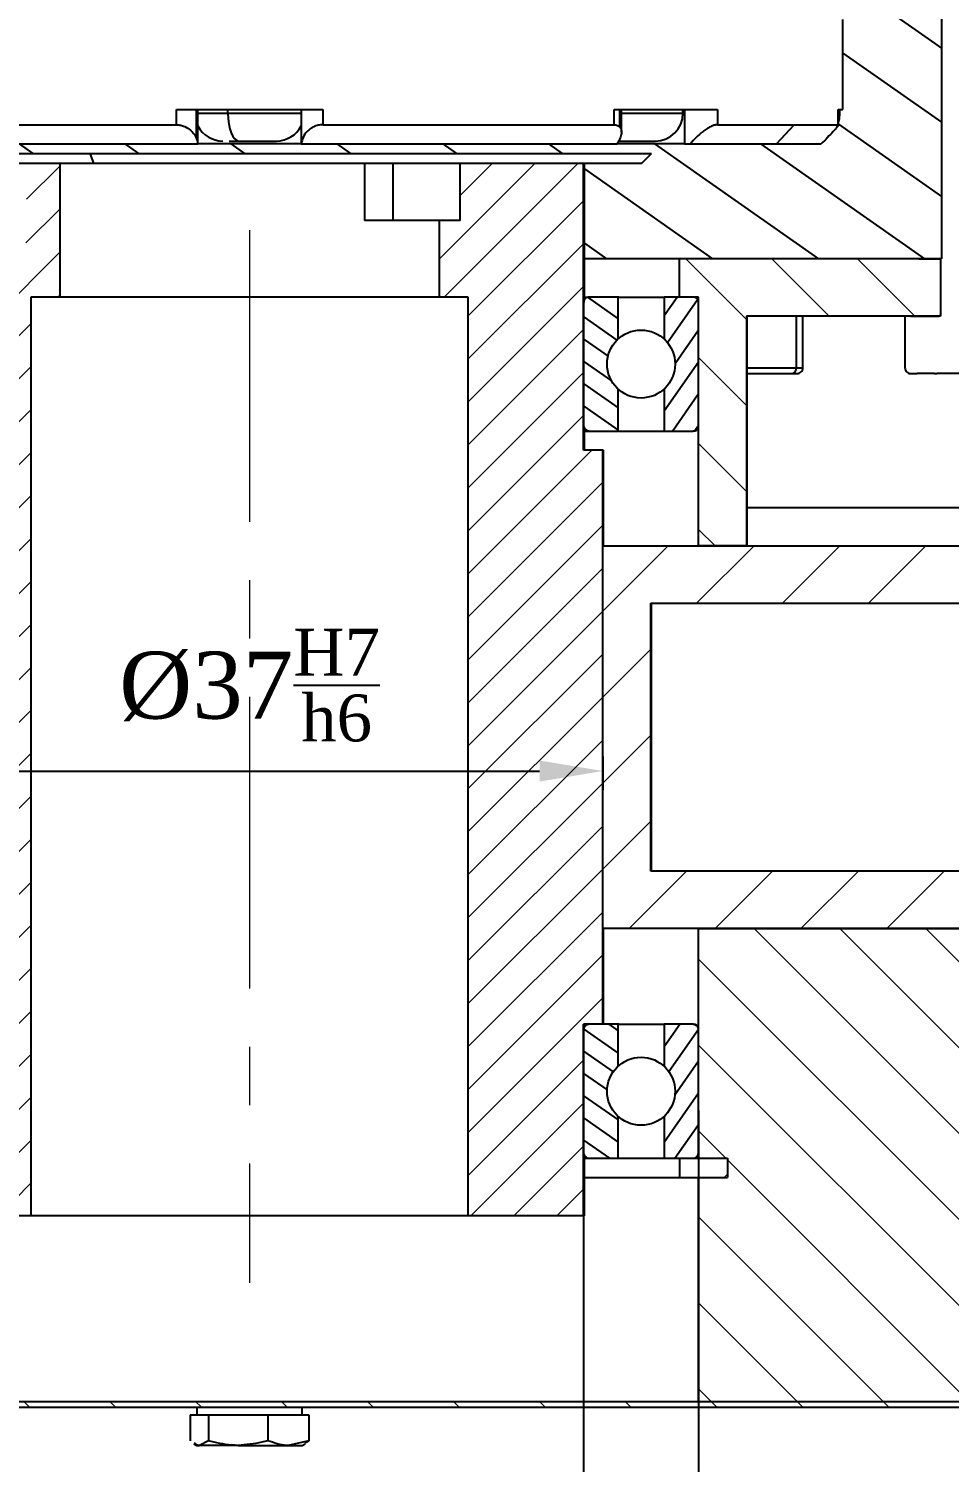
# Model space of a CAD drawing. Header units: millimetres. Extents: x 2 to 1187, y 2 to 839.
# Drawn here: x 618.3 to 666.4, y 359 to 433.9 of the extents above; entities that cross this region are included whole.
import ezdxf

# ---------------------------------------------------------------- set-up
doc = ezdxf.new("R2010")
doc.units = ezdxf.units.MM
doc.header["$PDSIZE"] = -1
doc.linetypes.add('CENTERX2', pattern=[20.319999999999997, 12.7, -2.54, 2.54, -2.54])
doc.dimstyles.new('ISO-25', dxfattribs={"dimtxt": 2.5, "dimasz": 2.5, "dimexe": 1.25, "dimexo": 0.625, "dimtad": 1, "dimtxsty": 'Standard', "dimcen": 2.5, "dimadec": 0, "dimazin": 0, "dimtfac": 1, "dimtmove": 0, "dimatfit": 3, "dimfxl": 1, "dimarcsym": 0})
pattern_1 = [(145, (0, 0), (-0.5463315556243713, -0.7802423221852646), [])]

# ---------------------------------------------------------------- blocks, each defined once
blk = doc.blocks.new('SW_HATCH_3')
at = {"color": 0, "linetype": 'Continuous', "lineweight": 18}
for p, q in [((-67.98018515110016, 6.10693171620369), (-66.24782085418701, 7.839296013116837)), ((-46.40266299247742, 2.988740801811218), (-41.39140248298645, 7.999997586011887)), ((-46.14634811878204, 0.9999983012676239), (-39.14634883403778, 7.999997586011887)), ((-45.32469809055328, 6.311774253845215), (-43.63647103309631, 7.999997586011887)), ((-44.89250481128693, 0.00877678394317627), (-38.86936604976654, 6.031911820173264)), ((-68.01259517669678, 3.829460591077805), (-66.24782085418701, 5.59423491358757)), ((-44.89250481128693, -2.236288040876389), (-38.86936604976654, 3.786846995353699)), ((-73.78111779689789, -4.18413057923317), (-66.24782085418701, 3.349170088768005)), ((-30.35491704940796, -0.1746974885463715), (-33.5296243429184, 3.000002354383469)), ((-26.0394960641861, 0), (-29.03948724269867, 3.000002354383469)), ((-21.54935896396637, 0), (-24.54936504364014, 3.000002354383469)), ((-44.89250481128693, -4.481352865695953), (-38.86936604976654, 1.541782170534134)), ((-66.35192036628723, 0.9999983012676239), (-66.24782085418701, 1.104105263948441)), ((-73.78111779689789, -6.429191678762436), (-67.7579790353775, -0.4060566425323486)), ((-44.89250481128693, -6.726417690515518), (-38.86936604976654, -0.7032826542854309)), ((-30.35491704940796, -4.664827138185501), (-32.85808861255646, -2.161663025617599)), ((-74.78350400924683, -9.676646441221237), (-67.7579790353775, -2.651121467351913)), ((-44.89250481128693, -8.971482515335083), (-38.86936604976654, -2.948343753814697)), ((-74.78350400924683, -11.9217112660408), (-67.7579790353775, -4.896186292171478)), ((-44.89250481128693, -11.21654361486435), (-38.86936604976654, -5.193408578634262)), ((-30.35491704940796, -9.154953062534332), (-32.85808861255646, -6.651792675256729)), ((-74.78350400924683, -14.16677609086037), (-67.7579790353775, -7.141251116991043)), ((-44.89250481128693, -13.46160843968391), (-38.43089938163757, -7.000003010034561)), ((-44.89250481128693, -15.70667326450348), (-37.8669798374176, -8.681148290634155)), ((-74.78350400924683, -16.41184091567993), (-67.7579790353775, -9.38631221652031)), ((-44.89250481128693, -17.95173808932304), (-37.8669798374176, -10.92620939016342)), ((-32.00000524520874, -11.99999824166298), (-32.85808861255646, -11.14191859960556)), ((-74.78350400924683, -18.6569020152092), (-67.7579790353775, -11.63137704133987)), ((-37.8669798374176, -15.41633903980255), (-34.45063531398773, -11.99999824166298)), ((-32.96050429344177, -15.00000059604645), (-29.9605131149292, -11.99999824166298)), ((-28.47038209438324, -15.00000059604645), (-25.47037601470947, -11.99999824166298)), ((-23.98025989532471, -15.00000059604645), (-20.98025381565094, -11.99999824166298)), ((-44.89250481128693, -20.19680291414261), (-37.8669798374176, -13.17127421498299)), ((-74.78350400924683, -20.90196870267391), (-67.7579790353775, -13.87644186615944)), ((-44.89250481128693, -22.44186587631702), (-37.8669798374176, -15.41633903980255)), ((-74.78350400924683, -23.14703166484833), (-67.7579790353775, -16.121506690979)), ((-44.89250481128693, -24.68692883849144), (-37.8669798374176, -17.66140386462212)), ((-37.8669798374176, -19.90646868944168), (-35.36200523376465, -17.40149036049843)), ((-74.78350400924683, -25.39209648966789), (-67.7579790353775, -18.36656779050827)), ((-44.89250481128693, -26.931993663311), (-37.8669798374176, -19.90646868944168)), ((-74.78350400924683, -27.63715945184231), (-67.7579790353775, -20.61163261532784)), ((-44.89250481128693, -29.17705662548542), (-37.8669798374176, -22.1515316516161)), ((-37.8669798374176, -24.39659461379051), (-35.36200523376465, -21.89161628484726)), ((-74.78350400924683, -29.88222427666187), (-67.7579790353775, -22.8566974401474)), ((-44.89250481128693, -31.42212145030499), (-37.8669798374176, -24.39659461379051)), ((-74.78350400924683, -32.12728723883629), (-67.7579790353775, -25.10176226496696)), ((-44.89250481128693, -33.6671844124794), (-37.8669798374176, -26.64165943861008)), ((-37.8669798374176, -28.88672240078449), (-35.36200523376465, -26.38174407184124)), ((-74.78350400924683, -34.37235206365585), (-67.7579790353775, -27.34682522714138)), ((-44.89250481128693, -35.91224923729897), (-37.8669798374176, -28.88672240078449)), ((-36.49012744426727, -31.99999965727329), (-33.49012136459351, -28.99999916553497)), ((-31.99999034404755, -31.99999965727329), (-28.99999916553497, -28.99999916553497)), ((-27.50986814498901, -31.99999965727329), (-24.50986206531525, -28.99999916553497)), ((-23.01974594593048, -31.99999965727329), (-20.01973986625671, -28.99999916553497)), ((-74.78350400924683, -36.61741595715284), (-67.7579790353775, -29.59189005196095)), ((-44.89250481128693, -38.15731313079596), (-37.8669798374176, -31.13178722560406)), ((-73.78111779689789, -37.86008898168802), (-67.7579790353775, -31.83695301413536)), ((-16.34453237056732, -45.61598924919963), (-29.9605131149292, -31.99999965727329)), ((-16.34453237056732, -41.12586099654436), (-25.47039091587067, -31.99999965727329)), ((-16.34453237056732, -36.63573320955038), (-20.98025381565094, -31.99999965727329)), ((-44.89250481128693, -40.40237702429295), (-37.8669798374176, -33.37685018777847)), ((-12.1663510799408, -54.28429669700563), (-32.85808861255646, -33.59256125986576)), ((-73.78111779689789, -40.10515287518501), (-67.7579790353775, -34.08201783895493)), ((-44.89250481128693, -42.64744091778994), (-37.8669798374176, -35.62191501259804)), ((-73.78111779689789, -42.350216768682), (-67.7579790353775, -36.32708080112934)), ((-14.24077153205872, -56.69999914243817), (-32.85808861255646, -38.08268904685974)), ((-73.78111779689789, -44.59528112784028), (-67.7579790353775, -38.57214562594891)), ((-44.89250481128693, -44.89250527694821), (-38.86936604976654, -38.86936977505684)), ((-73.78111779689789, -46.84034502133727), (-67.7579790353775, -40.8172095194459)), ((-44.75493729114532, -47.00000258162618), (-38.86936604976654, -41.11443366855383)), ((-31.43090009689331, -43.99999883025885), (-32.85808861255646, -42.57281683385372)), ((-71.69570028781891, -47.00000304728746), (-67.7579790353775, -43.06227341294289)), ((-42.50986874103546, -47.00000258162618), (-38.86936604976654, -43.35949756205082)), ((-18.73089373111725, -56.69999914243817), (-31.35611116886139, -44.07479055225849)), ((-31.52962028980255, -44.99999899417162), (-31.35611116886139, -44.8264954611659)), ((-69.45064663887024, -47.00000304728746), (-67.7579790353775, -45.30733777210116)), ((-40.26481509208679, -47.00000258162618), (-38.86936604976654, -45.6045619212091)), ((-23.22103083133698, -56.69999914243817), (-32.85808861255646, -47.06294508650899)), ((-27.71115303039551, -56.69999914243817), (-32.85808861255646, -51.55307322274894)), ((-32.20129013061523, -56.69999914243817), (-32.85808861255646, -56.04320112615824)), ((-67.82230734825134, -56.99999956414104), (-68.12231242656708, -56.69999914243817)), ((-63.33218514919281, -56.99999909847975), (-63.63217532634735, -56.69999914243817)), ((-58.84204804897308, -56.99999909847975), (-59.14205312728882, -56.69999914243817)), ((-54.35192584991455, -56.99999909847975), (-54.65193092823029, -56.69999914243817)), ((-49.86180365085602, -56.99999909847975), (-50.16179382801056, -56.69999914243817)), ((-45.37166655063629, -56.99999909847975), (-45.67167162895203, -56.69999914243817)), ((-40.88154435157776, -56.99999909847975), (-41.1815345287323, -56.69999914243817)), ((-36.39140725135803, -56.99999909847975), (-36.69141232967377, -56.69999914243817)), ((-31.9012850522995, -56.99999909847975), (-32.20129013061523, -56.69999914243817)), ((-27.41116285324097, -56.99999909847975), (-27.71115303039551, -56.69999914243817)), ((-22.92102575302124, -56.99999909847975), (-23.22103083133698, -56.69999914243817))]:
    blk.add_line(p, q, dxfattribs=at)
blk = doc.blocks.new('*D54')
at = {"color": 0, "lineweight": -2, "transparency": 16777216}
for p, q in [((606.3454627376154, 377.4032075417724), (606.3454627376154, 333.0850200147763)), ((653.279769359167, 377.4032075417724), (653.279769359167, 333.0850200147763)), ((609.6474627376155, 334.0850200147763), (649.9777693591669, 334.0850200147763))]:
    blk.add_line(p, q, dxfattribs=at)
at = {"color": 0, "transparency": 16777216}
for points in [[(609.6474627376155, 334.6353533481097), (609.6474627376155, 333.534686681443), (606.3454627376154, 334.0850200147763)], [(649.9777693591669, 334.6353533481097), (649.9777693591669, 333.534686681443), (653.279769359167, 334.0850200147763)]]:
    blk.add_solid(points, dxfattribs=at)
at = {"layer": 'Defpoints', "color": 0, "transparency": 16777216}
for p in [(606.3454627376154, 378.4032075417724), (653.279769359167, 378.4032075417724), (653.279769359167, 334.0850200147763)]:
    blk.add_point(p, dxfattribs=at)
at = {"color": 0, "transparency": 16777216, "insert": (629.7838288154921, 337.4347229707965), "char_height": 3.5, "attachment_point": 5}
blk.add_mtext('{\\fTimes New Roman|b0|i0|c0|p18;%%C47H7}', dxfattribs=at)
blk = doc.blocks.new('*D55')
at = {"color": 0, "lineweight": -2, "transparency": 16777216}
for p, q in [((612.3567401748255, 377.4032075417724), (612.3567401748255, 343.2323396893773)), ((647.2684919219569, 377.4032075417724), (647.2684919219569, 343.2323396893773)), ((615.6587401748255, 344.2323396893773), (643.9664919219568, 344.2323396893773))]:
    blk.add_line(p, q, dxfattribs=at)
at = {"color": 0, "transparency": 16777216}
for points in [[(615.6587401748255, 344.7826730227107), (615.6587401748255, 343.682006356044), (612.3567401748255, 344.2323396893773)], [(643.9664919219568, 344.7826730227107), (643.9664919219568, 343.682006356044), (647.2684919219569, 344.2323396893773)]]:
    blk.add_solid(points, dxfattribs=at)
at = {"layer": 'Defpoints', "color": 0, "transparency": 16777216}
for p in [(612.3567401748255, 378.4032075417724), (647.2684919219569, 378.4032075417724), (647.2684919219569, 344.2323396893773)]:
    blk.add_point(p, dxfattribs=at)
at = {"color": 0, "transparency": 16777216, "insert": (629.8126160483912, 347.6098003959382), "char_height": 3.5, "attachment_point": 5}
blk.add_mtext('{\\fTimes New Roman|b0|i0|c0|p18;%%C35k6}', dxfattribs=at)
blk = doc.blocks.new('*D56')
at = {"color": 0, "lineweight": -2, "transparency": 16777216}
for p, q in [((611.3543539624766, 395.9032068488684), (611.3543539624766, 394.1365523870791)), ((648.2708781343058, 395.903207780191), (648.2708781343058, 394.1365523870791)), ((614.6563539624766, 395.1365523870791), (644.9688781343058, 395.1365523870791))]:
    blk.add_line(p, q, dxfattribs=at)
at = {"color": 0, "transparency": 16777216}
for points in [[(614.6563539624766, 395.6868857204124), (614.6563539624766, 394.5862190537457), (611.3543539624766, 395.1365523870791)], [(644.9688781343058, 395.6868857204124), (644.9688781343058, 394.5862190537457), (648.2708781343058, 395.1365523870791)]]:
    blk.add_solid(points, dxfattribs=at)
at = {"layer": 'Defpoints', "color": 0, "transparency": 16777216}
for p in [(611.3543539624766, 396.9032068488684), (648.2708781343058, 396.903207780191), (648.2708781343058, 395.1365523870791)]:
    blk.add_point(p, dxfattribs=at)
at = {"color": 0, "transparency": 16777216, "insert": (629.8126160483912, 399.6276456338948), "char_height": 3.5, "attachment_point": 5}
blk.add_mtext('\\A1;{\\fTimes New Roman|b0|i0|c0|p18;%%C37\\H0.7x;\\SH7/h6;}', dxfattribs=at)
blk = doc.blocks.new('*U62')
at = {"color": 0, "linetype": 'CENTERX2', "lineweight": 18, "ltscale": 1.2, "transparency": 16777216}
blk.add_line((0, 27.50000055786222), (0, -27.50000055786222), dxfattribs=at)

msp = doc.modelspace()

# ---------------------------------------------------------------- hatches: boundary and pattern name
h = msp.add_hatch()
h.set_pattern_fill('ANSI31', color=256, angle=100)
h.set_pattern_definition([(145, (0, 0), (-1.821105185414571, -2.600807740617549), [])])
edge = h.paths.add_edge_path()
edge.add_spline(control_points=[(599.9346702676371, 427.9032063422289), (599.7805139956631, 428.0602532270518), (599.5554031759822, 428.2895851414663), (599.2849345490113, 428.5785644787404), (599.1714793480113, 428.7126330465743), (599.1234659534052, 428.769369864234)], knot_values=[0, 0, 0, 0, 0.5561818946766323, 0.8121794890282514, 1, 1, 1, 1], degree=3, periodic=0)
edge.add_spline(control_points=[(599.1234659534052, 428.769369864234), (599.0925367228492, 428.7990741407466), (599.0522577534515, 428.8377578591293), (599.049605583576, 428.8908779013204), (599.0489899497584, 428.9032083687869)], knot_values=[0, 0, 0, 0, 0.7678754203147536, 1, 1, 1, 1], degree=3, periodic=0)
edge.add_line((599.0489899497584, 428.9032083687869), (599.0489899497584, 429.7032107350913))
edge.add_line((599.0489899497584, 429.7032107350913), (598.812620280321, 429.7032107350913))
edge.add_line((598.812620280321, 429.7032107350913), (598.812620280321, 434.4032083389845))
edge.add_line((598.812620280321, 434.4032083389845), (599.1126179080561, 434.4032083389845))
edge.add_line((599.1126179080561, 434.4032083389845), (598.812620280321, 434.7032059667197))
edge.add_line((598.812620280321, 434.7032059667197), (598.812620280321, 448.6032102940169))
edge.add_line((598.812620280321, 448.6032102940169), (599.1126179080561, 448.903207921752))
edge.add_line((599.1126179080561, 448.903207921752), (597.0315440874651, 448.903207921752))
edge.add_line((597.0315440874651, 448.903207921752), (594.6370764952258, 448.903207921752))
edge.add_line((594.6370764952258, 448.903207921752), (593.451987145479, 448.903207921752))
edge.add_line((593.451987145479, 448.903207921752), (590.4461249094561, 448.903207921752))
edge.add_line((590.4461249094561, 448.903207921752), (589.8319064956263, 448.903207921752))
edge.add_line((589.8319064956263, 448.903207921752), (589.8319064956263, 421.9032073776131))
edge.add_line((589.8319064956263, 421.9032073776131), (612.3126178365305, 421.9032090840426))
edge.add_line((612.3126178365305, 421.9032090840426), (612.3126178365305, 426.9032080409613))
edge.add_line((612.3126178365305, 426.9032080409613), (609.3126192074374, 426.9032080409613))
edge.add_line((609.3126192074374, 426.9032080409613), (608.8126181941584, 427.4032090542403))
edge.add_line((608.8126181941584, 427.4032090542403), (621.4798271041468, 427.4032090542403))
edge.add_line((621.4798271041468, 427.4032090542403), (650.812613902624, 427.4032090542403))
edge.add_line((650.812613902624, 427.4032090542403), (650.3126203399256, 426.9032080409613))
edge.add_line((650.3126203399256, 426.9032080409613), (647.3126142602518, 426.9032080409613))
edge.add_line((647.3126142602518, 426.9032080409613), (647.3126142602518, 421.9032090840426))
edge.add_line((647.3126142602518, 421.9032090840426), (652.278307018812, 421.9032090840426))
edge.add_line((652.278307018812, 421.9032090840426), (665.9715055804804, 421.9032090840426))
edge.add_line((665.9715055804804, 421.9032090840426), (665.9715055804805, 448.903207921752))
edge.add_line((665.9715055804805, 448.903207921752), (664.988148150976, 448.903207921752))
edge.add_line((664.988148150976, 448.903207921752), (660.5126141887263, 448.903207921752))
edge.add_line((660.5126141887263, 448.903207921752), (660.812619267042, 448.6032102940169))
edge.add_line((660.812619267042, 448.6032102940169), (660.812619267042, 434.7032059667197))
edge.add_line((660.812619267042, 434.7032059667197), (660.5126141887263, 434.4032083389845))
edge.add_line((660.5126141887263, 434.4032083389845), (660.812619267042, 434.4032083389845))
edge.add_line((660.812619267042, 434.4032083389845), (660.812619267042, 429.7032107350913))
edge.add_line((660.812619267042, 429.7032107350913), (660.6626241784647, 429.7032107350913))
edge.add_line((660.6626241784647, 429.7032107350913), (660.6626241784647, 429.5032073495475))
edge.add_line((660.6626241784647, 429.5032073495475), (660.6347590070322, 429.2203274307337))
edge.add_line((660.6347590070322, 429.2203274307337), (660.5838715415553, 429.0318538186636))
edge.add_line((660.5838715415553, 429.0318538186636), (660.5838715415553, 428.9032083687869))
edge.add_line((660.5838715415553, 428.9032083687869), (660.576242147024, 428.9032083687869))
edge.add_spline(control_points=[(660.576242147024, 428.9032083687869), (660.5774843248126, 428.8944151496365), (660.583211192786, 428.8538753769915), (660.5096741508561, 428.7894901728968), (660.4320916711804, 428.6795621285757), (660.2578263625288, 428.4931841247958), (660.012100857951, 428.2280847014786), (659.8010519681135, 428.0148439720202), (659.6905618291453, 427.9032063422289)], knot_values=[0, 0, 0, 0, 0.01929659943733423, 0.08896397788285093, 0.189495352092934, 0.3317769779081303, 0.6501661078172543, 0.9999999999999999, 0.9999999999999999, 0.9999999999999999, 0.9999999999999999], degree=3, periodic=0)
edge.add_line((659.6905618291453, 427.9032063422289), (657.3497682195261, 427.9032063422289))
edge.add_line((657.3497682195261, 427.9032063422289), (652.8510927539423, 427.9032063422289))
edge.add_line((652.8510927539423, 427.9032063422289), (652.535515962179, 427.9032063422289))
edge.add_line((652.535515962179, 427.9032063422289), (650.8416860681132, 427.9032063422289))
edge.add_line((650.8416860681132, 427.9032063422289), (649.0160554032877, 427.9032063422289))
edge.add_line((649.0160554032877, 427.9032063422289), (632.515984712179, 427.9032063422289))
edge.add_line((632.515984712179, 427.9032063422289), (631.0426920037821, 427.9032063422289))
edge.add_line((631.0426920037821, 427.9032063422289), (627.1149545293406, 427.9032063422289))
edge.add_line((627.1149545293406, 427.9032063422289), (627.1092473846033, 427.9032063422289))
edge.add_line((627.1092473846033, 427.9032063422289), (610.597285566862, 427.9032063422289))
edge.add_line((610.597285566862, 427.9032063422289), (607.089723585184, 427.9032063422289))
edge.add_line((607.089723585184, 427.9032063422289), (606.7741467934206, 427.9032063422289))
edge.add_line((606.7741467934206, 427.9032063422289), (599.9346702676371, 427.9032063422289))
h = msp.add_hatch()
h.set_pattern_fill('ANSI31', color=256, scale=0.3, angle=10)
h.set_pattern_definition([(55, (0, 0), (-0.7802423221852646, 0.5463315556243713), [])])
edge = h.paths.add_edge_path()
edge.add_line((608.1481903176859, 381.9032071841445), (606.6458850484446, 381.9032071841445))
edge.add_spline(control_points=[(606.6458850484446, 381.9032071841445), (606.6394756181886, 381.9030778457528), (606.5994009512366, 381.9022691634257), (606.5260842541087, 381.8844783407274), (606.4394354140491, 381.8290961777494), (606.3764829838154, 381.7480503289493), (606.3485147726259, 381.6679590617084), (606.3461968895567, 381.6187833153784), (606.3454627376154, 381.6032076937643)], knot_values=[0, 0, 0, 0, 0.04095482346407628, 0.2560681441047473, 0.4711396578994889, 0.685984150958527, 0.9005405629694362, 0.9999999999999999, 0.9999999999999999, 0.9999999999999999, 0.9999999999999999], degree=3, periodic=0)
edge.add_line((606.3454627376154, 381.6032076937643), (606.3454627376154, 375.2032073897806))
edge.add_spline(control_points=[(606.3454627376154, 375.2032073897806), (606.3478696992033, 375.1745927757459), (606.353105973585, 375.112342521661), (606.3976695300788, 375.0246491686715), (606.4702399953642, 374.9530759157245), (606.5574567596706, 374.9103088879583), (606.6185138346445, 374.9054052257861), (606.6458850484446, 374.9032069680777)], knot_values=[0, 0, 0, 0, 0.1822773285463058, 0.3965389853650459, 0.6109153867976175, 0.8255776560080422, 1, 1, 1, 1], degree=3, periodic=0)
edge.add_line((606.645885048445, 374.9032069680777), (607.3469250779704, 374.9032069680777))
edge.add_line((607.3469250779704, 374.9032069680777), (608.1481903176859, 374.9032069680777))
edge.add_line((608.1481903176859, 374.9032069680777), (608.1481903176859, 377.0952990961757))
edge.add_arc((609.3504048269347, 378.4032075417724), 1.77649774227589, 180, 227.4111333926839, ccw=False)
edge.add_arc((609.3504048269347, 378.4032075417724), 1.77649774227589, 132.5888666073161, 180, ccw=False)
edge.add_line((608.1481903176859, 379.7111159873691), (608.1481903176859, 381.9032071841445))
edge = h.paths.add_edge_path()
edge.add_spline(control_points=[(653.279769359167, 381.6032076937643), (653.2773654525337, 381.631822385844), (653.2721357889928, 381.6940732277979), (653.2275693382736, 381.7817658448419), (653.154999726268, 381.8533390854627), (653.0677805500203, 381.8961076604513), (653.0067207991887, 381.9010095939888), (652.9793470483378, 381.9032071841445)], knot_values=[0, 0, 0, 0, 0.1822726600344109, 0.3965314923090006, 0.6109050676847793, 0.825564507069906, 1, 1, 1, 1], degree=3, periodic=0)
edge.add_line((652.9793470483378, 381.9032071841445), (651.4770417790965, 381.9032071841445))
edge.add_line((651.4770417790965, 381.9032071841445), (651.4770417790965, 379.7111159873692))
edge.add_arc((650.2748309951381, 378.4032075417724), 1.776495221251451, 0, 47.41122184952502, ccw=False)
edge.add_arc((650.2748309951381, 378.4032075417724), 1.776495221251451, -47.41122184952502, 0, ccw=False)
edge.add_line((651.4770417790965, 377.0952990961755), (651.4770417790965, 374.9032078994003))
edge.add_line((651.4770417790965, 374.9032078994003), (652.9793470483378, 374.9032078994003))
edge.add_spline(control_points=[(652.9793470483378, 374.9032078994003), (652.9857564703998, 374.9033372629669), (653.0258335022354, 374.9041461514635), (653.0991521723508, 374.9219328927066), (653.1857972983923, 374.9773218051669), (653.2487493009236, 375.0583644217897), (653.2767173050471, 375.1384560556726), (653.279035202629, 375.1876317763055), (653.279769359167, 375.2032073897806)], knot_values=[0, 0, 0, 0, 0.0409547381594608, 0.256083049169987, 0.4711407594602895, 0.6859848050207105, 0.9005407701330452, 0.9999999999999999, 0.9999999999999999, 0.9999999999999999, 0.9999999999999999], degree=3, periodic=0)
edge.add_line((653.279769359167, 375.2032073897806), (653.279769359167, 381.6032076937643))
edge = h.paths.add_edge_path()
edge.add_spline(control_points=[(653.279769359167, 419.6032074031916), (653.2797661804561, 419.6042193606473), (653.2796576737086, 419.6387629904488), (653.2694468131973, 419.6946697098583), (653.230782933077, 419.7742868685149), (653.1710684028775, 419.8416027604741), (653.081361768744, 419.8914795770011), (653.0135972744413, 419.9031852160226), (652.9799579962121, 419.9032087562169)], knot_values=[0, 0, 0, 0, 0.006466183221347634, 0.2207261166566869, 0.354371872446974, 0.5690891266932484, 0.7837775973821008, 0.9986988444947839, 0.9986988444947839, 0.9986988444947839, 0.9986988450597487], degree=3, periodic=0)
edge.add_line((652.9799579962107, 419.9032087562171), (652.278307018812, 419.9032087562171))
edge.add_line((652.278307018812, 419.9032087562171), (651.4770417790965, 419.9032087562171))
edge.add_line((651.4770417790965, 419.9032087562171), (651.4770417790965, 417.7111175594421))
edge.add_arc((650.2748309951381, 416.403209113845), 1.776495221251577, 0, 47.41122184952877, ccw=False)
edge.add_arc((650.2748309951381, 416.403209113845), 1.776495221251577, -47.41122184952877, 0, ccw=False)
edge.add_line((651.4770417790965, 415.095300668248), (651.4770417790965, 412.9032057461825))
edge.add_line((651.4770417790965, 412.9032057461825), (652.9793470483378, 412.9032094714728))
edge.add_spline(control_points=[(652.9793470483378, 412.9032094714728), (652.992070315467, 412.9037032353368), (653.038471066261, 412.905503953169), (653.1166470488225, 412.9301022582273), (653.189413434639, 412.9833021713302), (653.2438414766334, 413.0533530221737), (653.2747293670499, 413.1257286938711), (653.2783418428708, 413.1812622858696), (653.279769359167, 413.2032070992079)], knot_values=[0, 0, 0, 0, 0.08122446328187742, 0.2962192054014143, 0.5111476045213104, 0.6459010265695603, 0.8600732350357791, 1, 1, 1, 1], degree=3, periodic=0)
edge.add_line((653.279769359167, 413.2032070992079), (653.279769359167, 419.6032074031916))
edge = h.paths.add_edge_path()
edge.add_arc((609.3504048269347, 416.4032072511997), 1.776499113609052, 132.5888259531465, 180, ccw=False)
edge.add_line((608.1481903176859, 417.7111175594416), (608.1481903176859, 419.9032087562171))
edge.add_line((608.1481903176859, 419.9032087562171), (606.6458850484446, 419.9032087562171))
edge.add_spline(control_points=[(606.6458850484446, 419.9032087562171), (606.6227896132852, 419.9016291837602), (606.565971566854, 419.8977432114642), (606.480872192529, 419.860518734951), (606.4052348847281, 419.791820982698), (606.354920597511, 419.702261045926), (606.3485805994288, 419.6358612565552), (606.3454627376154, 419.6032074031916)], knot_values=[0, 0, 0, 0, 0.1473434565203529, 0.3624858027607346, 0.577494780711381, 0.7922218789134958, 1, 1, 1, 1], degree=3, periodic=0)
edge.add_line((606.3454627376154, 419.6032074031916), (606.3454627376154, 413.2032070992079))
edge.add_spline(control_points=[(606.3454627376154, 413.2032070992079), (606.3458804645893, 413.1915340676144), (606.3474981772395, 413.1463284379585), (606.3709109117299, 413.0691716142603), (606.4304902264003, 412.9858494323133), (606.5145925349258, 412.9271911912818), (606.5910720386253, 412.9049963945058), (606.6352884661358, 412.9035519186041), (606.6458850484446, 412.9032057461825)], knot_values=[0, 0, 0, 0, 0.07456514794832877, 0.2887651280989932, 0.5030386939388021, 0.7175280657981958, 0.9323048633904468, 1, 1, 1, 1], degree=3, periodic=0)
edge.add_line((606.6458850484446, 412.9032057461825), (608.1481903176859, 412.9032057461825))
edge.add_line((608.1481903176859, 412.9032057461825), (608.1481903176859, 415.0952969429577))
edge.add_arc((609.3504048269347, 416.4032072511997), 1.776499113609052, 180, 227.4111740468535, ccw=False)
h = msp.add_hatch()
h.set_pattern_fill('ANSI31', color=256, scale=0.3, angle=100)
h.set_pattern_definition(pattern_1)
edge = h.paths.add_edge_path()
edge.add_line((649.0726202111796, 419.9032087562171), (647.5692420583323, 419.9032087562171))
edge.add_spline(control_points=[(647.5692420583323, 419.9032087562171), (647.5676974560419, 419.9032004823838), (647.5324228966996, 419.9030115302984), (647.4755370514586, 419.8923229153717), (647.3956061118797, 419.8528840400377), (647.3454749080402, 419.8074982207876), (647.3188563265763, 419.7701345715263), (647.3126142602518, 419.7601477317352)], knot_values=[0, 0, 0, 0, 0.009864275939298436, 0.2252735148184525, 0.3608657274931447, 0.5754894997355684, 0.6499950568273678, 0.6499950568273678, 0.6499950568273678, 0.6499950568273678], degree=3, periodic=0)
edge.add_line((647.3126142602518, 419.7601477317352), (647.3126142602518, 419.7515112099734))
edge.add_line((647.3126142602518, 419.7515112099734), (647.2755176704522, 413.1529161481282))
edge.add_spline(control_points=[(647.2684919219569, 413.2032070992079), (647.2709188647913, 413.1744792712742), (647.2755601480225, 413.1195401997111), (647.298642966935, 413.068861513718), (647.3126142602517, 413.0464806904419)], knot_values=[0, 0, 0, 0, 0.1827887170263406, 0.3495649733336503, 0.3495649733336503, 0.3495649733336503, 0.3495649733336503], degree=3, periodic=0)
edge.add_spline(control_points=[(647.3126142602517, 413.0464806904419), (647.3165554591812, 413.0401672250571), (647.3397408646467, 413.0059139415727), (647.3844805500152, 412.9616452706803), (647.4622025122675, 412.9188382190814), (647.5229429590274, 412.9041215100106), (647.5629525555042, 412.903330148153), (647.5692420583323, 412.9032057461825)], knot_values=[0.3495649733336503, 0.3495649733336503, 0.3495649733336503, 0.3495649733336503, 0.3966113267326349, 0.610729784021646, 0.7445321637365957, 0.9598404927780502, 1, 1, 1, 1], degree=3, periodic=0)
edge.add_line((647.5692420583322, 412.9032057461825), (649.0726202111796, 412.9032057461825))
edge.add_line((649.0726202111796, 412.9032057461825), (649.0726202111796, 415.0953006682482))
edge.add_arc((650.2748309951381, 416.403209113845), 1.776495221251577, 180, 227.4112218495184, ccw=False)
edge.add_arc((650.2748309951381, 416.403209113845), 1.776495221251577, 132.5887781504816, 180, ccw=False)
edge.add_line((649.0726202111796, 417.7111175594418), (649.0726202111796, 419.9032087562171))
h = msp.add_hatch()
h.set_pattern_fill('ANSI31', color=256, scale=0.3, angle=100)
h.set_pattern_definition(pattern_1)
edge = h.paths.add_edge_path()
edge.add_line((649.0726202111796, 381.9032071841445), (648.2708781343058, 381.9032071841445))
edge.add_line((648.2708781343058, 381.9032071841445), (648.2708781343058, 381.9032043901768))
edge.add_line((648.2708781343058, 381.9032043901768), (647.5691015423259, 381.9032043901768))
edge.add_spline(control_points=[(647.5691015423249, 381.9032043901768), (647.5628185614111, 381.9030794537465), (647.5228043237207, 381.9022735389499), (647.4494655850989, 381.8845626093772), (647.3673355508747, 381.8321557028319), (647.3274753264104, 381.783728108637), (647.3126142602518, 381.7595627116905)], knot_values=[0.0002991286760933908, 0.0002991286760933908, 0.0002991286760933908, 0.0002991286760933908, 0.04042451776403794, 0.2558461217722396, 0.4712000617934206, 0.6511863613128397, 0.6511863613128397, 0.6511863613128397, 0.6511863613128397], degree=3, periodic=0)
edge.add_spline(control_points=[(647.3126142602518, 381.7595627116905), (647.3097218302202, 381.7548593667816), (647.2900067839929, 381.7207878209081), (647.2715505747435, 381.6679314032043), (647.2692271917844, 381.6187666322867), (647.2684919219569, 381.6032076937643)], knot_values=[0.6511863613128397, 0.6511863613128397, 0.6511863613128397, 0.6511863613128397, 0.6862173457978936, 0.9006987130210361, 1, 1, 1, 1], degree=3, periodic=0)
edge.add_line((647.2684919219569, 381.6032076937661), (647.2684919219569, 375.2032073897806))
edge.add_spline(control_points=[(647.2684919219569, 375.2032073897806), (647.2708998264529, 375.1746236097769), (647.2755256459199, 375.1197113795806), (647.2985869725165, 375.0689436703165), (647.3126142602518, 375.0464706339195)], knot_values=[0, 0, 0, 0, 0.181986989752238, 0.3496147630831384, 0.3496147630831384, 0.3496147630831384, 0.3496147630831384], degree=3, periodic=0)
edge.add_spline(control_points=[(647.3126142602518, 375.0464706339195), (647.3164893480946, 375.0402623781416), (647.339561994362, 375.0061425972643), (647.3931875805155, 374.9532492587102), (647.4805036356396, 374.9103505186902), (647.541724913519, 374.9054227741229), (647.5692420583323, 374.9032078994003)], knot_values=[0.3496147630831384, 0.3496147630831384, 0.3496147630831384, 0.3496147630831384, 0.3959225282613952, 0.6100985845349612, 0.8247509022367021, 1, 1, 1, 1], degree=3, periodic=0)
edge.add_line((647.5692420583323, 374.9032078994003), (649.0726202111796, 374.9032078994003))
edge.add_line((649.0726202111796, 374.9032078994003), (649.0726202111796, 377.0952990961757))
edge.add_arc((650.2748309951381, 378.4032075417724), 1.776495221251451, 180, 227.4112218495146, ccw=False)
edge.add_arc((650.2748309951381, 378.4032075417724), 1.776495221251451, 132.5887781504853, 180, ccw=False)
edge.add_line((649.0726202111796, 379.711115987369), (649.0726202111796, 381.9032071841445))

# ---------------------------------------------------------------- linework, layer by layer
at = {"color": 7, "linetype": 'Continuous', "lineweight": 25}
for p, q in [((665.9715055804805, 448.903207921752), (665.9715055804804, 421.9032090840426)), ((660.812619267042, 429.7032107350913), (660.812619267042, 434.4032083389845)), ((625.9917049985484, 429.7032107350913), (633.633527098234, 429.7032107350913)), ((625.9917049985484, 428.9032083687869), (625.9917049985484, 429.7032107350913)), ((627.0328640323237, 428.1990539965716), (627.0328640323237, 429.7032107350913)), ((627.1149545293406, 427.9032063422289), (627.1149545293406, 429.7032107350913)), ((627.1149545293406, 429.5032073495474), (628.6817371230677, 429.5032073495474)), ((628.6817371230677, 429.5032073495474), (628.6817371230677, 429.7032107350913)), ((628.6817371230677, 429.5032073495474), (632.5102775674418, 429.5032073495474)), ((632.5102775674418, 429.7032107350913), (632.5102775674418, 427.9032063422289)), ((633.633527098234, 429.7032107350913), (633.633527098234, 428.9032083687869)), ((648.8639890533045, 429.7032107350913), (654.2675822358683, 429.7032107350913)), ((648.8639890533045, 428.9032083687869), (648.8639890533045, 429.7032107350913)), ((649.1673319917277, 428.7840735850421), (649.1673319917277, 429.7032107350913)), ((649.2494373899058, 428.5208557484236), (649.2494373899058, 429.7032107350913)), ((649.2494373899058, 429.5032073495474), (652.4616062026575, 429.5032073495474)), ((652.4616062026575, 429.5032073495474), (652.4616062026575, 429.7032107350913)), ((652.535515962179, 429.7032107350913), (652.535515962179, 427.9032063422289)), ((654.2675822358683, 429.7032107350913), (654.2675822358683, 428.9032083687869)), ((660.576242147024, 429.7032107350913), (660.812619267042, 429.7032107350913)), ((660.576242147024, 428.9032083687869), (660.576242147024, 429.7032107350913)), ((660.5838715415553, 428.8893689153281), (660.5838715415553, 429.7032107350913)), ((660.5838715415553, 429.5032073495474), (660.6626241784647, 429.5032073495474)), ((660.6626241784647, 429.5032073495474), (660.6626241784647, 429.7032107350913)), ((617.5118266921595, 428.9032083687869), (625.9917049985484, 428.9032083687869)), ((633.633527098234, 428.9032083687869), (648.8639890533045, 428.9032083687869)), ((654.2675822358683, 428.9032083687869), (658.2676797490672, 428.9032083687869)), ((657.3497682195261, 427.9032063422289), (658.2676797490672, 428.9032083687869)), ((658.2676797490672, 428.9032083687869), (660.576242147024, 428.9032083687869)), ((610.597285566862, 427.9032063422289), (627.1092473846033, 427.9032063422289)), ((627.1149545293406, 427.9032063422289), (627.1092473846033, 427.9032063422289)), ((631.0426920037821, 427.9032063422289), (627.1149545293406, 427.9032063422289)), ((628.750401673849, 428.0532088813868), (629.2571007590846, 428.0532088813868)), ((629.2571007590846, 428.0532088813868), (631.2083929162577, 428.0532088813868)), ((632.515984712179, 427.9032063422289), (631.0426920037821, 427.9032063422289)), ((632.515984712179, 427.9032063422289), (632.5102775674418, 427.9032063422289)), ((632.515984712179, 427.9032063422289), (649.0279465299204, 427.9032063422289)), ((650.8416860681132, 427.9032063422289), (649.0160554032877, 427.9032063422289)), ((649.0560948234156, 428.0532088813868), (651.0073869805888, 428.0532088813868)), ((652.535515962179, 427.9032063422289), (650.8416860681132, 427.9032063422289)), ((652.535515962179, 427.9032063422289), (652.8510927539423, 427.9032063422289)), ((652.8510927539423, 427.9032063422289), (657.3497682195261, 427.9032063422289)), ((657.3497682195261, 427.9032063422289), (659.6905618291453, 427.9032063422289)), ((608.8126181941584, 427.4032090542403), (621.4798271041468, 427.4032090542403)), ((621.4798271041468, 427.4032090542403), (650.812613902624, 427.4032090542403)), ((621.6782211642817, 426.9032080409613), (621.4798271041468, 427.4032090542403)), ((650.3126203399256, 426.9032080409613), (650.812613902624, 427.4032090542403)), ((609.3126192074374, 426.9032080409613), (621.6782211642817, 426.9032080409613)), ((619.8900371175364, 426.903204315671), (619.8900371175364, 419.9032050309268)), ((621.6782211642817, 426.9032080409613), (650.3126203399256, 426.9032080409613)), ((635.8131646495417, 426.9032080409613), (635.8131646495417, 423.9032056865778)), ((637.3211621623591, 423.9032056865778), (637.3211621623591, 426.9032080409613)), ((640.8131598811701, 423.9032056865778), (640.8131598811701, 426.9032080409613)), ((647.2684919219569, 411.9032037196246), (647.2684919219569, 426.903204315671)), ((647.3126142602518, 419.7515112099734), (647.3126142602518, 426.903204315671)), ((637.3211621623591, 423.9032056865778), (635.8131646495417, 423.9032056865778)), ((640.8131598811701, 423.9032056865778), (637.3211621623591, 423.9032056865778)), ((639.735194979246, 419.9032050309268), (639.735194979246, 423.9032056865778)), ((652.278307018812, 421.9032090840426), (647.3126142602518, 421.9032090840426)), ((652.278307018812, 419.9032087562171), (652.278307018812, 421.9032090840426)), ((665.9276961665705, 421.9032090840426), (652.278307018812, 421.9032090840426)), ((664.7905736547068, 421.9032090840426), (665.9715055804804, 421.9032090840426)), ((665.9276961665705, 421.9032090840426), (665.9276961665705, 418.9032067296591)), ((618.3798789363459, 419.9032050309268), (618.3798789363459, 371.9032036823717)), ((619.8900371175364, 419.9032050309268), (618.3798789363459, 419.9032050309268)), ((639.735194979246, 419.9032050309268), (619.8900371175364, 419.9032050309268)), ((641.2453531604365, 419.9032050309268), (639.735194979246, 419.9032050309268)), ((641.2453531604365, 371.903204148033), (641.2453531604365, 419.9032050309268)), ((647.2684919219569, 419.6032074031916), (647.2684919219569, 413.2032070992079)), ((647.3126142602518, 419.9032087562171), (647.5692420583323, 419.9032087562171)), ((649.0726202111796, 419.9032087562171), (647.5692420583323, 419.9032087562171)), ((649.0726202111796, 417.7111175594416), (649.0726202111796, 419.9032087562171)), ((649.1126149278239, 419.9032087562171), (649.0726202111796, 419.9032087562171)), ((649.1126149278239, 419.9032087562171), (651.4770417790965, 419.9032087562171)), ((652.9793470483378, 419.9032087562171), (651.4770417790965, 419.9032087562171)), ((651.4770417790965, 419.9032087562171), (651.4770417790965, 417.7111175594416)), ((653.279769359167, 419.9032087562171), (652.278307018812, 419.9032087562171)), ((653.279769359167, 406.9032084879962), (653.279769359167, 419.9032087562171)), ((653.279769359167, 413.2032070992079), (653.279769359167, 419.6032074031916)), ((655.7829409223154, 418.9032067296591), (655.7829409223154, 406.9032084879962)), ((665.9276961665705, 418.9032067296591), (655.7829409223154, 418.9032067296591)), ((655.8126240354136, 406.9032084879962), (655.8126240354136, 418.9032067296591)), ((658.3942651134089, 416.2032094535914), (658.3942651134089, 418.9032067296591)), ((658.7255626302317, 416.2032094535914), (658.7255626302317, 418.9032067296591)), ((664.062622128065, 418.9032067296591), (664.062622128065, 416.2032094535914)), ((664.3590509276942, 418.9032067296591), (665.7737820725993, 418.9032067296591)), ((655.8126240354136, 416.2032094535914), (658.3942651134089, 416.2032094535914)), ((655.8126240354136, 415.903208100566), (658.1304102521494, 415.903208100566)), ((658.1304102521494, 415.903208100566), (658.4255724530772, 415.903208100566)), ((658.3942651134089, 416.2032094535914), (658.7255626302317, 416.2032094535914)), ((664.3626123052195, 415.903208100566), (664.7007494550303, 415.903208100566)), ((665.6053691487864, 415.903208100566), (664.7007494550303, 415.903208100566)), ((667.4459605794505, 415.903208100566), (665.7331615071848, 415.903208100566)), ((649.0726202111796, 412.9032057461825), (649.0726202111796, 415.0953006682482)), ((651.4770417790965, 415.0953006682482), (651.4770417790965, 412.9032057461825)), ((647.3126142602518, 411.9032037196246), (647.3126142602518, 413.046480690442)), ((647.3126142602518, 412.9032057461825), (647.5692420583323, 412.9032057461825)), ((647.5692420583323, 412.9032057461825), (649.0726202111796, 412.9032057461825)), ((649.1126149278239, 412.9032057461825), (649.0726202111796, 412.9032057461825)), ((649.1126149278239, 412.9032057461825), (651.4770417790965, 412.9032057461825)), ((651.4770417790965, 412.9032057461825), (652.9793470483378, 412.9032094714728)), ((653.0126213412836, 412.9032094714728), (652.9793470483378, 412.9032094714728)), ((648.2708781343058, 411.9032037196246), (647.2684919219569, 411.9032037196246)), ((648.2708781343058, 381.9032043901768), (648.2708781343058, 411.9032037196246)), ((648.2708781343058, 411.9032037196246), (648.3126162868098, 411.9032037196246)), ((648.3126162868098, 406.9032084879962), (648.3126162868098, 411.9032037196246)), ((655.8126240354136, 408.9032088158217), (686.9991301875666, 408.9032088158217)), ((648.2708781343058, 386.9032070723858), (648.2708781343058, 406.9032084879962)), ((648.2708781343058, 406.9032084879962), (700.1334755998209, 406.9032084879962)), ((655.7829409223154, 406.9032084879962), (653.279769359167, 406.9032084879962)), ((650.7758527379588, 403.9032061336127), (700.1767932754115, 403.9032061336127)), ((650.7758527379588, 389.9032075641242), (650.7758527379588, 403.9032061336127)), ((650.812613902624, 389.9032075641242), (650.812613902624, 403.9032061336127)), ((698.6715375762537, 389.9032075641242), (650.7758527379588, 389.9032075641242)), ((697.9715704303339, 386.9032070723858), (648.2708781343058, 386.9032070723858)), ((648.3126162868098, 381.9032043901768), (648.3126162868098, 386.9032070723858)), ((653.279769359167, 374.9032078994003), (653.279769359167, 386.9032070723858)), ((653.279769359167, 386.9032070723858), (669.7933256011561, 386.9032070723858)), ((647.2684919219569, 371.903204148033), (647.2684919219569, 381.9032043901768)), ((648.2708781343058, 381.9032043901768), (647.2684919219569, 381.9032043901768)), ((647.2684919219569, 381.6032076937643), (647.2684919219569, 375.2032073897806)), ((647.3126142602518, 381.75583563126), (647.3126142602518, 381.9032043901768)), ((649.0726202111796, 381.9032071841445), (647.5692420583323, 381.9032071841445)), ((649.0726202111796, 381.9032071841445), (651.4770417790965, 381.9032071841445)), ((649.1126149278239, 381.9032071841445), (649.0726202111796, 381.9032071841445)), ((649.0726202111796, 379.7111159873691), (649.0726202111796, 381.9032071841445)), ((651.4770417790965, 381.9032071841445), (651.4770417790965, 379.7111159873691)), ((652.9793470483378, 381.9032071841445), (651.4770417790965, 381.9032071841445)), ((653.0126213412836, 381.9032071841445), (652.9793470483378, 381.9032071841445)), ((653.279769359167, 375.2032073897806), (653.279769359167, 381.6032076937643)), ((649.0726202111796, 374.9032078994003), (649.0726202111796, 377.0952990961757)), ((651.4770417790965, 377.0952990961757), (651.4770417790965, 374.9032078994003)), ((647.3126142602518, 371.903204148033), (647.3126142602518, 375.0464706339195)), ((647.3126142602518, 374.9032078994003), (647.5692420583323, 374.9032078994003)), ((647.5692420583323, 374.9032078994003), (649.0726202111796, 374.9032078994003)), ((649.0726202111796, 374.9032078994003), (651.4770417790965, 374.9032078994003)), ((649.1126149278239, 374.9032078994003), (649.0726202111796, 374.9032078994003)), ((651.4770417790965, 374.9032078994003), (652.9793470483378, 374.9032078994003)), ((652.278307018812, 374.9032078994003), (652.278307018812, 373.9032077354875)), ((652.278307018812, 374.9032078994003), (654.781746802862, 374.9032078994003)), ((653.279769359167, 374.9032078994003), (654.781746802862, 374.9032078994003)), ((654.781746802862, 374.9032078994003), (654.781746802862, 373.9032077354875)), ((647.3126142602518, 373.9032077354875), (652.278307018812, 373.9032077354875)), ((652.278307018812, 373.9032077354875), (654.781746802862, 373.9032077354875)), ((653.279769359167, 362.203207587221), (653.279769359167, 373.9032077354875)), ((653.279769359167, 373.9032077354875), (654.781746802862, 373.9032077354875)), ((618.3798789363459, 371.9032036823717), (612.3567401748255, 371.9032036823717)), ((647.2684919219569, 371.903204148033), (641.2453531604365, 371.903204148033)), ((647.2684919219569, 371.903204148033), (647.3126142602518, 371.903204148033)), ((586.380246220167, 362.2032071215597), (673.2449858766154, 362.203207587221)), ((586.4120229464129, 361.9032071655181), (673.2132166009501, 361.9032076311794)), ((627.0626216512278, 361.9032076311794), (627.0626216512278, 361.5032073793498)), ((632.5626104455546, 361.5032073793498), (632.5626104455546, 361.9032076311794)), ((653.279769359167, 362.203207587221), (673.9276974778727, 362.203207587221)), ((626.7131596189097, 361.5032073793498), (626.7131596189097, 360.1488273342636)), ((626.7131596189097, 361.5032073793498), (627.1890580039576, 361.5032073793498)), ((627.1890580039576, 361.5032073793498), (627.6649563890055, 361.5032073793498)), ((627.6649563890055, 361.5032073793498), (627.6649563890055, 360.1488273342636)), ((627.6649563890055, 361.5032073793498), (629.2146771531657, 361.5032073793498)), ((629.2146771531657, 361.5032073793498), (630.7643979173258, 361.5032073793498)), ((630.7643979173258, 361.5032073793498), (630.7643979173258, 360.1488273342636)), ((630.7643979173258, 361.5032073793498), (631.8382351975993, 361.5032073793498)), ((631.8382351975993, 361.5032073793498), (632.9120724778727, 361.5032073793498)), ((632.9120724778727, 361.5032073793498), (632.9120724778727, 360.1488277999249)), ((626.9086777549342, 359.9920857449558), (627.0626216512278, 359.9032073033538)), ((627.0626216512278, 359.9032073033538), (627.1890580039576, 359.9032073033538)), ((627.6649563890055, 360.1488273342636), (627.1890580039576, 359.9032073033538)), ((629.2146771531657, 359.9032073033538), (627.1890580039576, 359.9032073033538)), ((629.2146771531657, 359.9032073033538), (631.8382351975993, 359.9032073033538)), ((632.9120724778727, 360.1488277999249), (631.8382351975993, 359.9032073033538)), ((631.8382351975993, 359.9032073033538), (632.5626253467158, 359.9032073033538)), ((632.5626253467158, 359.9032073033538), (632.7165543418482, 359.9920857449558)), ((632.695245681341, 360.029012219378), (632.9120724778727, 360.1488277999249))]:
    msp.add_line(p, q, dxfattribs=at)
msp.add_line((665.6053691487864, 415.903208100566), (665.7331615071848, 415.903208100566))
at = {"color": 7, "linetype": 'Continuous', "lineweight": 25, "flags": 128}
for points in [[(628.6817371230677, 429.5032073495474), (628.6927937846735, 429.2203274307337), (628.7255316358164, 428.9483179090109), (628.7786989789561, 428.6976319489565), (628.8502543550089, 428.4779031512824), (628.9374410491541, 428.297576749095), (629.0369212012843, 428.1635817823496), (629.1448503118113, 428.081070327529), (629.2571007590846, 428.0532088813868)], [(660.5838715415553, 429.0318538186636), (660.6347590070322, 429.2203274307337), (660.6626241784647, 429.5032073495474)], [(641.2453531604365, 371.903204148033), (640.9684597831324, 371.903204148033), (640.303733883436, 371.903204148033), (639.3121510129527, 371.903204148033), (638.0246161799982, 371.903204148033), (636.4812433105067, 371.903204148033), (634.7301035504893, 371.903204148033), (632.8257500510767, 371.9032036823717), (630.8275341373042, 371.9032036823717), (628.7976979594782, 371.9032036823717), (626.7994820457056, 371.9032036823717), (624.8951434474543, 371.9032036823717), (623.1440036874369, 371.9032036823717), (621.6006159167841, 371.9032036823717), (620.3130810838297, 371.9032036823717), (619.3215131145075, 371.9032036823717), (618.65677231365, 371.9032036823717), (618.3798789363459, 371.9032036823717)]]:
    msp.add_lwpolyline(points, dxfattribs=at)
for centre, radius in [((650.2748309951381, 416.403209113845), 1.776495221251577), ((650.2748309951381, 378.4032075417724), 1.776495221251451)]:
    msp.add_circle(centre, radius)
at = {"color": 7, "linetype": 'Continuous', "lineweight": 25}
for centre, radius, start, end in [((651.0116029070491, 429.5032121770029), 1.450003295616532, 270.0000435509182, 359.9998092467619), ((628.4126104321977, 429.5032082432283), 1.449999361888854, 206.4998539143371, 270.0004630966682), ((631.2126216646925, 429.5032082431333), 1.449999361750001, 270.0001257087451, 333.5001460871233), ((653.0126269266605, 419.6032349666266), 0.2999737896425051, 27.05723375383495, 90.00106682160032), ((658.1110984129905, 416.186225565652), 0.2836755764520603, 273.9035554260223, 3.432397678107082), ((658.4255801492818, 416.2031905820108), 0.2999824815436107, 269.9985300473477, 0.003604416876098149), ((664.362604609015, 416.2031905820108), 0.2999824815436025, 179.996395583113, 270.0014699526322), ((649.7986380217776, 416.4032391164199), 1.800031125375411, 278.2081996968972, 278.2083734552014), ((653.0126361088936, 413.2031713682701), 0.2999618971608159, 269.9971792359869, 332.9433577614942), ((653.0126282875232, 381.6032332863395), 0.29997389788547, 27.05784564494419, 90.00132674946387), ((653.0126282875232, 375.2031817972053), 0.29997389788547, 269.998673250537, 332.9421543550567)]:
    msp.add_arc(centre, radius, start, end, dxfattribs=at)
for points, knots in [([(625.9917049985484, 428.9032083687869), (626.0529851271336, 428.8999582188292), (626.1774036366321, 428.8933593617), (626.4107518778783, 428.8286914942493), (626.6634924376064, 428.6908730411953), (626.8964205439578, 428.4660329640293), (626.9887355345901, 428.2854002260726), (627.0328640323237, 428.1990539965716)], [0, 0, 0, 0, 0.1384457671074485, 0.2810897494439248, 0.5436449078432183, 0.7818527141477133, 1, 1, 1, 1]), ([(633.633527098234, 428.9032083687869), (633.5534796600397, 428.897637605289), (633.395290364031, 428.8866286938756), (633.1770226082233, 428.8083998136594), (632.9844023215371, 428.6975843031697), (632.7802517511534, 428.5204783549294), (632.5900880388048, 428.2580310177677), (632.5399961688889, 428.0181790124752), (632.515984712179, 427.9032063422289)], [0, 0, 0, 0, 0.1469102629242803, 0.2903232332309987, 0.4216293101439529, 0.553394446120133, 0.785920351119065, 1, 1, 1, 1]), ([(648.8639890533045, 428.9032083687869), (648.9248662860979, 428.8996111413359), (649.0394513620219, 428.8928403246991), (649.1265210482949, 428.8187846532447), (649.1673319917277, 428.7840735850421)], [0, 0, 0, 0, 0.5312841336663582, 0.9999999999999999, 0.9999999999999999, 0.9999999999999999, 0.9999999999999999]), ([(649.1673319917277, 428.7840735850421), (649.1968580132334, 428.7319454044674), (649.2658274943644, 428.6101798098081), (649.2344927924934, 428.282190976907), (649.112349414106, 428.0580742920548), (649.0279465299204, 427.9032063422289)], [0, 0, 0, 0, 0.1878474129246719, 0.4387905291875803, 0.9999999999999999, 0.9999999999999999, 0.9999999999999999, 0.9999999999999999]), ([(654.2675822358683, 428.9032083687869), (654.2110236238206, 428.896416216767), (654.0855616611525, 428.8813494268955), (653.9007826945104, 428.8003740644964), (653.7040504932268, 428.6911446846726), (653.445766663559, 428.5101886325568), (653.147614288988, 428.2542838455329), (652.9480673087702, 428.0180229088832), (652.8510927539423, 427.9032063422289)], [0, 0, 0, 0, 0.09598541774587563, 0.2129210470676414, 0.3378233998249769, 0.4771635880276078, 0.745915331600336, 1, 1, 1, 1]), ([(660.576242147024, 428.9032083687869), (660.5774843248126, 428.8944151496365), (660.583211192786, 428.8538753769915), (660.5096741508561, 428.7894901728968), (660.4320916711804, 428.6795621285757), (660.2578263625288, 428.4931841247958), (660.012100857951, 428.2280847014786), (659.8010519681135, 428.0148439720202), (659.6905618291453, 427.9032063422289)], [0, 0, 0, 0, 0.01929659943733423, 0.08896397788285093, 0.189495352092934, 0.3317769779081303, 0.6501661078172543, 0.9999999999999999, 0.9999999999999999, 0.9999999999999999, 0.9999999999999999]), ([(627.0328640323237, 428.1990539965716), (627.0530584327176, 428.1448029919495), (627.0888159999473, 428.0487425045262), (627.1030515058056, 427.9473406208148), (627.1092473846033, 427.9032063422289)], [0, 0, 0, 0, 0.5647587897727194, 1, 1, 1, 1]), ([(647.5692420583323, 419.9032087562171), (647.5676974560419, 419.9032004823838), (647.5324228966996, 419.9030115302984), (647.4755370514586, 419.8923229153717), (647.3956061118797, 419.8528840400377), (647.3289349651543, 419.7925239372928), (647.2781374000277, 419.7030010150802), (647.2716829569729, 419.6362223463154), (647.2684919219569, 419.6032074031916)], [0, 0, 0, 0, 0.009864275939298436, 0.2252735148184525, 0.3608657274931447, 0.5754894997355684, 0.7901247467052274, 0.9999999999999999, 0.9999999999999999, 0.9999999999999999, 0.9999999999999999]), ([(653.279769359167, 419.6032074031916), (653.2797661804561, 419.6042193606473), (653.2796576737086, 419.6387629904488), (653.2694468131973, 419.6946697098583), (653.230782933077, 419.7742868685149), (653.1710684028775, 419.8416027604741), (653.0813617686654, 419.8914795770448), (653.0133920365719, 419.9032206688129), (652.9795506943481, 419.9032088274743), (652.9793470483378, 419.9032087562171)], [0, 0, 0, 0, 0.006466183221347634, 0.2207261166566869, 0.354371872446974, 0.5690891266932484, 0.7837775973821008, 0.9986988450597487, 1, 1, 1, 1]), ([(665.7737820725993, 418.9032067296591), (665.7955011187232, 418.9048406421896), (665.8365715823644, 418.9079303517834), (665.8860677539169, 418.9289109326199), (665.9173876265809, 418.9538110306212), (665.9306976898215, 418.9729908748119), (665.9343378594398, 418.9835401353135), (665.9351318460062, 418.9858411190596)], [0, 0, 0, 0, 0.3397404006263777, 0.6424451466145655, 0.8252298551933775, 0.9618794831686147, 1, 1, 1, 1]), ([(647.2684919219569, 413.2032070992079), (647.2709188647913, 413.1744792712742), (647.2761847971371, 413.1121462009603), (647.3208493784286, 413.0246065403063), (647.3844805500152, 412.9616452706803), (647.4622025122675, 412.9188382190814), (647.5229429590274, 412.9041215100106), (647.5629525555042, 412.903330148153), (647.5692420583323, 412.9032057461825)], [0, 0, 0, 0, 0.1827887170263406, 0.3966113267326349, 0.610729784021646, 0.7445321637365957, 0.9598404927780502, 1, 1, 1, 1]), ([(652.9793470483378, 412.9032094714728), (652.992070315467, 412.9037032353368), (653.038471066261, 412.905503953169), (653.1166470488225, 412.9301022582273), (653.189413434639, 412.9833021713302), (653.2438414766334, 413.0533530221737), (653.2747293670499, 413.1257286938711), (653.2783418428708, 413.1812622858696), (653.279769359167, 413.2032070992079)], [0, 0, 0, 0, 0.08122446328187742, 0.2962192054014143, 0.5111476045213104, 0.6459010265695603, 0.8600732350357791, 1, 1, 1, 1]), ([(647.5692420583323, 381.9032071841445), (647.5629122384561, 381.9030813283971), (647.5228509104193, 381.9022847893989), (647.4494655850989, 381.8845626093772), (647.3626248833943, 381.8291498413009), (647.2995301065856, 381.7480614993805), (647.2715505747435, 381.6679314032043), (647.2692271917844, 381.6187666322867), (647.2684919219569, 381.6032076937643)], [0, 0, 0, 0, 0.04042451776403794, 0.2558461217722396, 0.4712000617934206, 0.6862173457978936, 0.9006987130210361, 1, 1, 1, 1]), ([(653.279769359167, 381.6032076937643), (653.2773654525337, 381.631822385844), (653.2721357889928, 381.6940732277979), (653.2275693382736, 381.7817658448419), (653.154999726268, 381.8533390854627), (653.0677805500203, 381.8961076604513), (653.0067207991887, 381.9010095939888), (652.9793470483378, 381.9032071841445)], [0, 0, 0, 0, 0.1822726600344109, 0.3965314923090006, 0.6109050676847793, 0.825564507069906, 1, 1, 1, 1]), ([(647.2684919219569, 375.2032073897806), (647.2708998264529, 375.1746236097769), (647.276138352774, 375.1124380521075), (647.3206429165236, 375.024803338545), (647.3931875805155, 374.9532492587102), (647.4805036356396, 374.9103505186902), (647.541724913519, 374.9054227741229), (647.5692420583323, 374.9032078994003)], [0, 0, 0, 0, 0.181986989752238, 0.3959225282613952, 0.6100985845349612, 0.8247509022367021, 1, 1, 1, 1]), ([(652.9793470483378, 374.9032078994003), (652.9857564703998, 374.9033372629669), (653.0258335022354, 374.9041461514635), (653.0991521723508, 374.9219328927066), (653.1857972983923, 374.9773218051669), (653.2487493009236, 375.0583644217897), (653.2767173050471, 375.1384560556726), (653.279035202629, 375.1876317763055), (653.279769359167, 375.2032073897806)], [0, 0, 0, 0, 0.0409547381594608, 0.256083049169987, 0.4711407594602895, 0.6859848050207105, 0.9005407701330452, 0.9999999999999999, 0.9999999999999999, 0.9999999999999999, 0.9999999999999999]), ([(627.1890580039576, 359.9032073033538), (627.1777065187017, 359.9033610511722), (627.0800208448999, 359.9046841343536), (627.0003840137547, 359.9706828401626), (626.9300013166026, 360.029012219378)], [0, 0, 0, 0, 0.1162041967267831, 1, 1, 1, 1]), ([(629.2146771531657, 359.9032073033538), (629.0954735934054, 359.905816038467), (628.5707356360501, 359.9172997755074), (628.0598134858004, 360.0478973339609), (627.6649563890055, 360.1488273342636)], [0, 0, 0, 0, 0.2271677855385508, 1, 1, 1, 1]), ([(630.7643979173258, 360.1488273342636), (630.6608728905718, 360.1190726972591), (630.1569018884431, 359.974223913353), (629.6318631553368, 359.9346511134174), (629.2146771531657, 359.9032073033538)], [0, 0, 0, 0, 0.2054186179694888, 1, 1, 1, 1]), ([(631.8382351975993, 359.9032073033538), (631.812783751479, 359.9034584222716), (631.4447023180944, 359.9070901299057), (631.0923688509552, 360.032287184712), (630.7643979173258, 360.1488273342636)], [0, 0, 0, 0, 0.06914623725054052, 1, 1, 1, 1])]:
    msp.add_open_spline(points, degree=3, knots=knots, dxfattribs=at)

# ---------------------------------------------------------------- block references
at = {"color": 7, "linetype": 'Continuous', "lineweight": 18}
msp.add_blockref('SW_HATCH_3', (686.1378579717234, 418.9032067296591), dxfattribs=at)
at = {"color": 7, "linetype": 'CENTERX2', "lineweight": 18, "ltscale": 1.2}
msp.add_blockref('*U62', (629.8126160483912, 395.9032044730645), dxfattribs=at)

# ---------------------------------------------------------------- dimensions: what is measured, and where the dimension line sits
for base, p1, p2, text, override, picture, middle in [((648.2708781343058, 395.1365523870791), (611.3543539624766, 396.9032068488684), (648.2708781343058, 396.903207780191), '{\\fTimes New Roman|b0|i0|c0|p18;%%C37\\H0.7x;\\SH7/h6;}', {"dimtxt": 3.5, "dimasz": 3.302, "dimexe": 1, "dimexo": 1, "dimgap": 1.524, "dimtih": 1, "dimtoh": 1, "dimdec": 4, "dimlfac": 3, "dimzin": 1, "dimadec": 2, "dimtdec": 4, "dimtolj": 1, "dimtzin": 1}, '*D56', (629.8126160483912, 399.6276456338948)), ((647.2684919219569, 344.2323396893773), (612.3567401748255, 378.4032075417724), (647.2684919219569, 378.4032075417724), '{\\fTimes New Roman|b0|i0|c0|p18;%%C35k6}', {"dimtxt": 3.5, "dimasz": 3.302, "dimexe": 1, "dimexo": 1, "dimgap": 1.524, "dimtih": 1, "dimtoh": 1, "dimdec": 4, "dimlfac": 3, "dimzin": 1, "dimadec": 2, "dimtdec": 4, "dimtzin": 1}, '*D55', (629.8126160483912, 347.6098003959382))]:
    dim = msp.add_linear_dim(base=base, p1=p1, p2=p2, text=text, dimstyle='ISO-25', override=override)
    dim.commit()
    dim.dimension.update_dxf_attribs({"geometry": picture, "text_midpoint": middle})
dim = msp.add_linear_dim(base=(653.279769359167, 334.0850200147763), p1=(606.3454627376154, 378.4032075417724), p2=(653.279769359167, 378.4032075417724), text='{\\fTimes New Roman|b0|i0|c0|p18;%%C47H7}', dimstyle='ISO-25', override={"dimtxt": 3.5, "dimasz": 3.302, "dimexe": 1, "dimexo": 1, "dimgap": 1.524, "dimtih": 1, "dimtoh": 1, "dimdec": 4, "dimlfac": 3, "dimzin": 1, "dimadec": 2, "dimtdec": 4, "dimtzin": 1})
dim.commit()
dim.dimension.update_dxf_attribs({"geometry": '*D54', "text_midpoint": (629.7838288154921, 334.0850200147763), "dimtype": 160})

doc.saveas('drawing.dxf')
